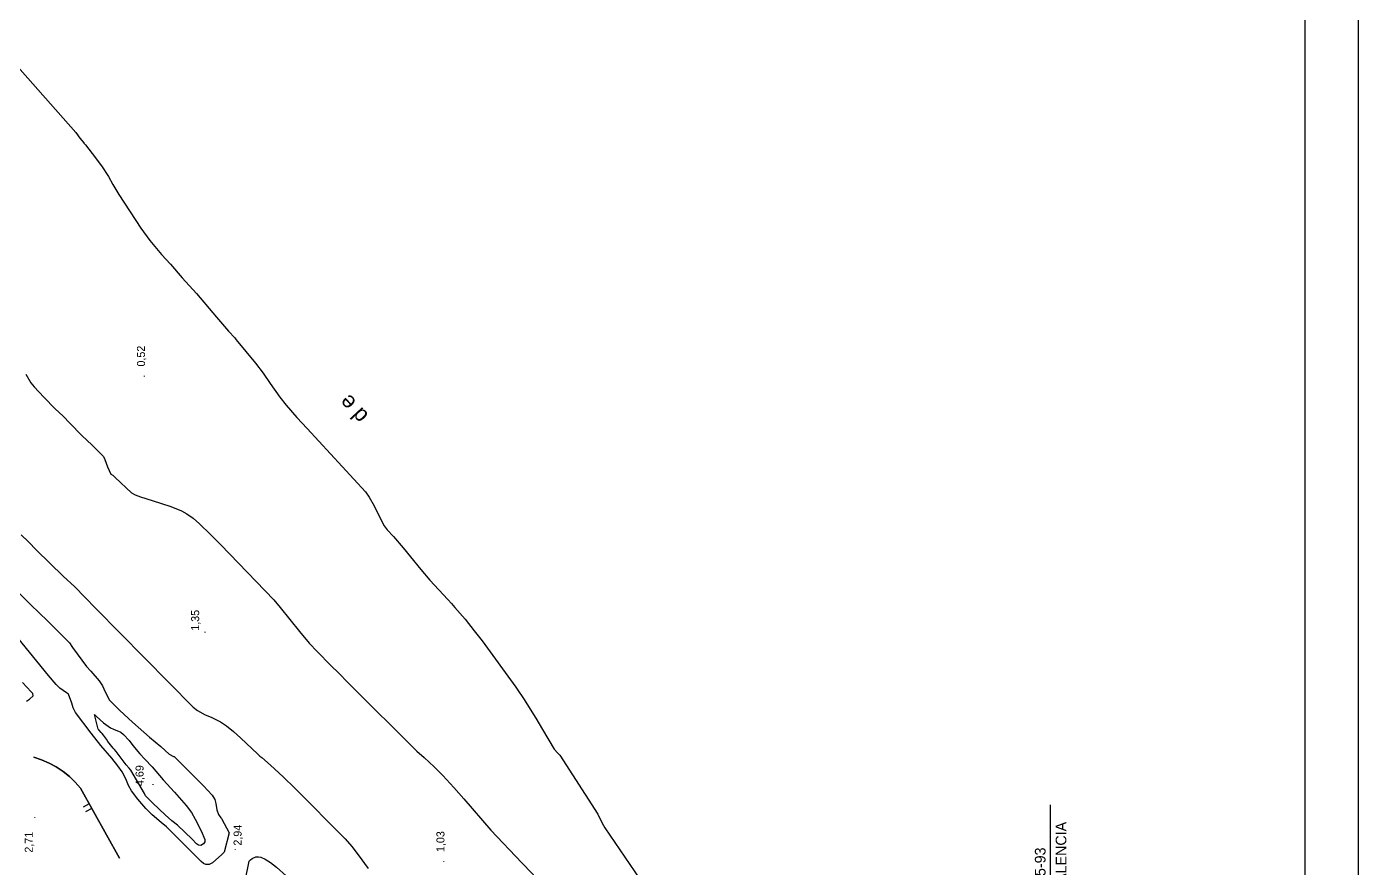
# Model space of a CAD drawing. Extents: x 747954 to 748544, y 4317181 to 4318208.
# Drawn here: x 748294.4 to 748544, y 4317462.7 to 4317620.4 of the extents above; entities that cross this region are included whole.
import ezdxf
from ezdxf.enums import TextEntityAlignment as Align

# ---------------------------------------------------------------- set-up
doc = ezdxf.new("R2010")
doc.units = 0
doc.layers.get('0').update_dxf_attribs({"linetype": 'CONTINUOUS'})
for name, color, linetype in [('1', 7, 'CONTINUOUS'), ('24', 7, 'CONTINUOUS'), ('44', 7, 'CONTINUOUS'), ('48', 7, 'CONTINUOUS'), ('50', 7, 'CONTINUOUS'), ('61', 7, 'CONTINUOUS'), ('PATTERN_CLASS', 7, 'CONTINUOUS')]:
    doc.layers.add(name, color=color, linetype=linetype)

msp = doc.modelspace()

# ---------------------------------------------------------------- linework, layer by layer
at = {"layer": '1', "color": 0, "linetype": 'CONTINUOUS'}
for p, q in [((748306.14, 4317474.76), (748304.98, 4317474.12)), ((748306.62, 4317473.89), (748305.46, 4317473.25))]:
    msp.add_line(p, q, dxfattribs=at)
msp.add_lwpolyline([(748295.77, 4317483.48), (748297.22, 4317483), (748298.62, 4317482.4), (748299.96, 4317481.67), (748301.23, 4317480.83), (748302.42, 4317479.88), (748303.53, 4317478.83), (748304.53, 4317477.67), (748311.8, 4317464.54)], dxfattribs=at)
at = {"layer": '24', "color": 0, "linetype": 'CONTINUOUS'}
msp.add_lwpolyline([(748253.28, 4317657.55), (748303.64, 4317600.58), (748304.38, 4317599.5), (748305.12, 4317598.62), (748305.14, 4317598.58), (748305.43, 4317598.25), (748306.7, 4317596.62), (748308.42, 4317594.29), (748309.75, 4317592.31), (748310.56, 4317590.81), (748311.69, 4317588.96), (748315.82, 4317582.6), (748317.51, 4317580.34), (748319.69, 4317577.69), (748321.34, 4317575.86), (748323.53, 4317573.33), (748326.22, 4317570.37), (748330.02, 4317565.98), (748332.25, 4317563.33), (748333.41, 4317562.06), (748333.7, 4317561.71), (748337.33, 4317557.31), (748338.72, 4317555.44), (748340.03, 4317553.52), (748341.86, 4317550.94), (748343.07, 4317549.46), (748345.06, 4317547.14), (748346.96, 4317545.06), (748349.17, 4317542.73), (748357.92, 4317533.21), (748358.63, 4317532.19), (748359.57, 4317530.59), (748360.22, 4317529.17), (748361.39, 4317526.86), (748361.98, 4317526.11), (748363.17, 4317524.82), (748364.98, 4317522.73), (748366.32, 4317521.01), (748368.26, 4317518.64), (748369.99, 4317516.67), (748373.32, 4317513.01), (748374.01, 4317512.27), (748374.36, 4317511.89), (748374.66, 4317511.56), (748376.58, 4317509.33), (748378.31, 4317507.19), (748379.76, 4317505.31), (748386.11, 4317496.61), (748386.37, 4317496.26), (748387.53, 4317494.5), (748389.87, 4317490.81), (748391.11, 4317488.66), (748393.3, 4317485.02), (748393.93, 4317484.32), (748394.33, 4317483.88), (748401.45, 4317472.79), (748401.63, 4317472.39), (748402.54, 4317470.67), (748402.78, 4317470.23), (748410.27, 4317459.28)], dxfattribs=at)
at = {"layer": '44', "color": 0, "linetype": 'CONTINUOUS'}
for points in [[(748294.25, 4317555.27), (748295.19, 4317553.65), (748295.82, 4317552.92), (748297.61, 4317550.98), (748299.76, 4317548.77), (748301.23, 4317547.42), (748302.49, 4317546.1), (748304.76, 4317543.79), (748306.67, 4317541.98), (748308.8, 4317539.84), (748309.07, 4317539.28), (748309.56, 4317537.91), (748310.21, 4317536.54), (748310.56, 4317536.35), (748310.55, 4317536.34), (748311, 4317535.9), (748314.05, 4317533.03), (748314.76, 4317532.63), (748315.76, 4317532.27), (748317.92, 4317531.61), (748321.46, 4317530.46), (748323.46, 4317529.67), (748324.45, 4317529.11), (748325.6, 4317528.27), (748326.79, 4317527.21), (748328.87, 4317525.25), (748330.8, 4317523.31), (748340.71, 4317512.98), (748341.92, 4317511.54), (748345.54, 4317507.04), (748347.38, 4317504.88), (748348.95, 4317503.21), (748351.37, 4317500.73), (748352.98, 4317499.16), (748354.54, 4317497.56), (748354.86, 4317497.23), (748367.54, 4317484.61), (748368.94, 4317483.41), (748370.78, 4317481.69), (748372.38, 4317480.06), (748374.48, 4317477.81), (748376.32, 4317475.71), (748381.42, 4317469.84), (748387.21, 4317463.71), (748387.55, 4317463.35), (748390.03, 4317460.73)], [(748293.38, 4317525.13), (748294.75, 4317523.87), (748296.28, 4317522.31), (748301.27, 4317517.4), (748303.41, 4317515.4), (748305.34, 4317513.48), (748307.35, 4317511.37), (748325.6, 4317492.87), (748326.45, 4317492.26), (748327.85, 4317491.44), (748328.98, 4317490.96), (748330.73, 4317490.1), (748331.86, 4317489.36), (748333.19, 4317488.32), (748334.5, 4317487.12), (748337.74, 4317484.06), (748338.14, 4317483.69), (748338.48, 4317483.42), (748340.09, 4317482), (748342.47, 4317479.8), (748344.64, 4317477.69), (748354.11, 4317468.19), (748355.37, 4317466.75), (748356.54, 4317465.19), (748358.41, 4317462.61)], [(748292.93, 4317514.31), (748295.22, 4317512.02), (748298.31, 4317509.04), (748302.46, 4317504.89), (748303.03, 4317504.07), (748305.61, 4317500.5), (748306.46, 4317499.6), (748308.01, 4317497.8), (748308.62, 4317496.83), (748309.1, 4317495.75), (748309.95, 4317494.17), (748310.48, 4317493.59), (748311.9, 4317492.23), (748314.26, 4317490.08), (748317.44, 4317487.27), (748319.55, 4317485.52), (748321.13, 4317484.06), (748321.91, 4317483.59), (748321.91, 4317483.59), (748322.03, 4317483.62), (748322.34, 4317483.3), (748327.53, 4317478.13)], [(748331.44, 4317465.71), (748331.31, 4317465.58), (748330.99, 4317465.27), (748329.21, 4317463.69), (748328.6, 4317463.41), (748328.02, 4317463.37), (748327.54, 4317463.54), (748327.1, 4317463.91), (748326.09, 4317464.96), (748320.63, 4317470.44), (748319.6, 4317471.23), (748317.92, 4317472.69), (748316.76, 4317473.89), (748315.26, 4317475.6), (748314.03, 4317477.19), (748313.49, 4317478.17), (748312.98, 4317479.44), (748312.29, 4317480.73), (748311.52, 4317481.85), (748310.35, 4317483.31), (748308.34, 4317485.71), (748306.5, 4317488.02), (748303.55, 4317491.86), (748303.1, 4317492.75), (748302.85, 4317493.64), (748302.24, 4317495.31), (748301.86, 4317495.53), (748300.62, 4317496.42), (748299.95, 4317497.14), (748298.53, 4317498.81), (748292.77, 4317505.83)], [(748294.37, 4317493.98), (748294.94, 4317494.34), (748295.61, 4317494.96), (748295.55, 4317495.41), (748295.26, 4317495.75), (748293.63, 4317497.48)], [(748307.14, 4317491.46), (748307.2, 4317491.42), (748307.5, 4317491.1), (748308.79, 4317489.94), (748310.1, 4317488.96), (748310.68, 4317488.77), (748312.03, 4317488.17), (748312.57, 4317487.71), (748313.62, 4317486.62), (748314.3, 4317485.67), (748315.59, 4317484.1), (748316.58, 4317483.14), (748317.91, 4317481.67), (748320, 4317479.27), (748322.12, 4317476.92), (748324.28, 4317474.46), (748325.28, 4317473.1), (748325.97, 4317471.9), (748327.11, 4317469.71), (748327.82, 4317468.07), (748327.8, 4317467.6), (748327.54, 4317467.25), (748327.07, 4317466.96), (748326.63, 4317467.01), (748326.27, 4317467.28), (748325.43, 4317468.12), (748322.68, 4317470.77), (748321.64, 4317471.55), (748320.34, 4317472.71), (748318.04, 4317474.85), (748316.71, 4317476.26), (748316.5, 4317476.67), (748313.94, 4317481.07), (748313.65, 4317481.42), (748313.09, 4317482.07), (748311.17, 4317484.56), (748310.88, 4317484.9), (748310.62, 4317485.19), (748309.63, 4317486.46), (748309.4, 4317486.84), (748309.37, 4317486.88), (748308.83, 4317487.62), (748308.54, 4317487.94), (748308.37, 4317488.14), (748307.93, 4317488.64), (748307.84, 4317488.73), (748307.14, 4317491.46)], [(748327.53, 4317478.13), (748329.16, 4317476.36), (748329.68, 4317475.53), (748329.88, 4317474.84), (748330.06, 4317473.63), (748330.37, 4317472.77), (748330.81, 4317472.11), (748330.91, 4317472), (748332.36, 4317469.31), (748332.38, 4317469.3), (748331.44, 4317465.71)], [(748336.11, 4317464.01), (748336.35, 4317464.23), (748336.69, 4317464.51), (748337.35, 4317464.81), (748337.88, 4317464.83), (748338.31, 4317464.73), (748339.08, 4317464.39), (748340.13, 4317463.73), (748341.24, 4317462.85), (748343.07, 4317461.27)], [(748335.34, 4317460.32), (748336.11, 4317464.01)]]:
    msp.add_lwpolyline(points, dxfattribs=at)
at = {"layer": '61', "color": 0, "linetype": 'CONTINUOUS'}
msp.add_line((748486.28, 4317434.34), (748486.28, 4317474.57), dxfattribs=at)
at = {"layer": 'PATTERN_CLASS', "color": 0, "linetype": 'CONTINUOUS'}
msp.add_lwpolyline([(748311.8, 4317464.54), (748304.53, 4317477.67), (748303.53, 4317478.83), (748302.42, 4317479.88), (748301.23, 4317480.83), (748299.96, 4317481.67), (748298.62, 4317482.4), (748297.22, 4317483), (748295.77, 4317483.48)], dxfattribs=at)

# ---------------------------------------------------------------- texts
at = {"layer": '48', "color": 0, "linetype": 'CONTINUOUS'}
for s, p in [(' 0,52', (748316.59, 4317556.14)), ('.', (748316.59, 4317554.64)), (' 1,35', (748326.74, 4317506.63)), ('.', (748327.96, 4317506.62)), (' 4,69', (748316.32, 4317477.53)), ('.', (748318.21, 4317478.07)), ('.', (748296.06, 4317471.92)), (' 2,71', (748295.55, 4317465.04)), (' 2,94', (748334.69, 4317466.36)), (' 1,03', (748372.71, 4317465.16)), ('.', (748333.6, 4317465.94)), ('.', (748372.71, 4317463.66))]:
    msp.add_text(s, height=1.5, rotation=90, dxfattribs=at).set_placement(p)
at = {"layer": '50', "color": 0, "linetype": 'CONTINUOUS'}
msp.add_text('d e', height=3, rotation=132.5867, dxfattribs=at).set_placement((748356.4, 4317545.61), align=Align.TOP_LEFT)
at = {"layer": '61', "color": 0, "linetype": 'CONTINUOUS'}
msp.add_text('REF: C-DL-21-VALENCIA', height=2, rotation=90, dxfattribs=at).set_placement((748487.27, 4317440.31), align=Align.TOP_LEFT)
msp.add_text('LINEA D.P. 10-5-93 ', height=2, rotation=90, dxfattribs=at).set_placement((748485.37, 4317442.93))

# ---------------------------------------------------------------- meshes
at = {"color": 0, "linetype": 'CONTINUOUS'}
mesh = msp.add_polyface(dxfattribs=at)
corners = [(747954.5, 4317181), (747954.5, 4317181), (747954.5, 4317371.96), (748262.5, 4317181), (747954.5, 4317546.49), (748544, 4317181), (747954.5, 4318207.5), (748544, 4317842.01), (748544, 4318207.5)]
mesh.append_faces([[corners[k] for k in face] for face in [(0, 1, 3, 2), (2, 3, 5, 4), (4, 5, 7, 6), (6, 7, 8, 8)]], dxfattribs={"vtx0": -1, "vtx2": -1, "color": 0})
mesh = msp.add_polyface(dxfattribs=at)
corners = [(747964.5, 4317191), (747964.5, 4317191), (747964.5, 4317375.76), (748262.5, 4317191), (747964.5, 4317544.09), (748534, 4317191), (747964.5, 4318011), (748534, 4317657.91), (748262.5, 4318011), (748534, 4317842.67), (748534, 4318011)]
mesh.append_faces([[corners[k] for k in face] for face in [(0, 1, 3, 2), (2, 3, 5, 4), (4, 5, 7, 6), (6, 7, 9, 8), (8, 9, 10, 10)]], dxfattribs={"vtx0": -1, "vtx2": -1, "color": 0})

doc.saveas('drawing.dxf')
